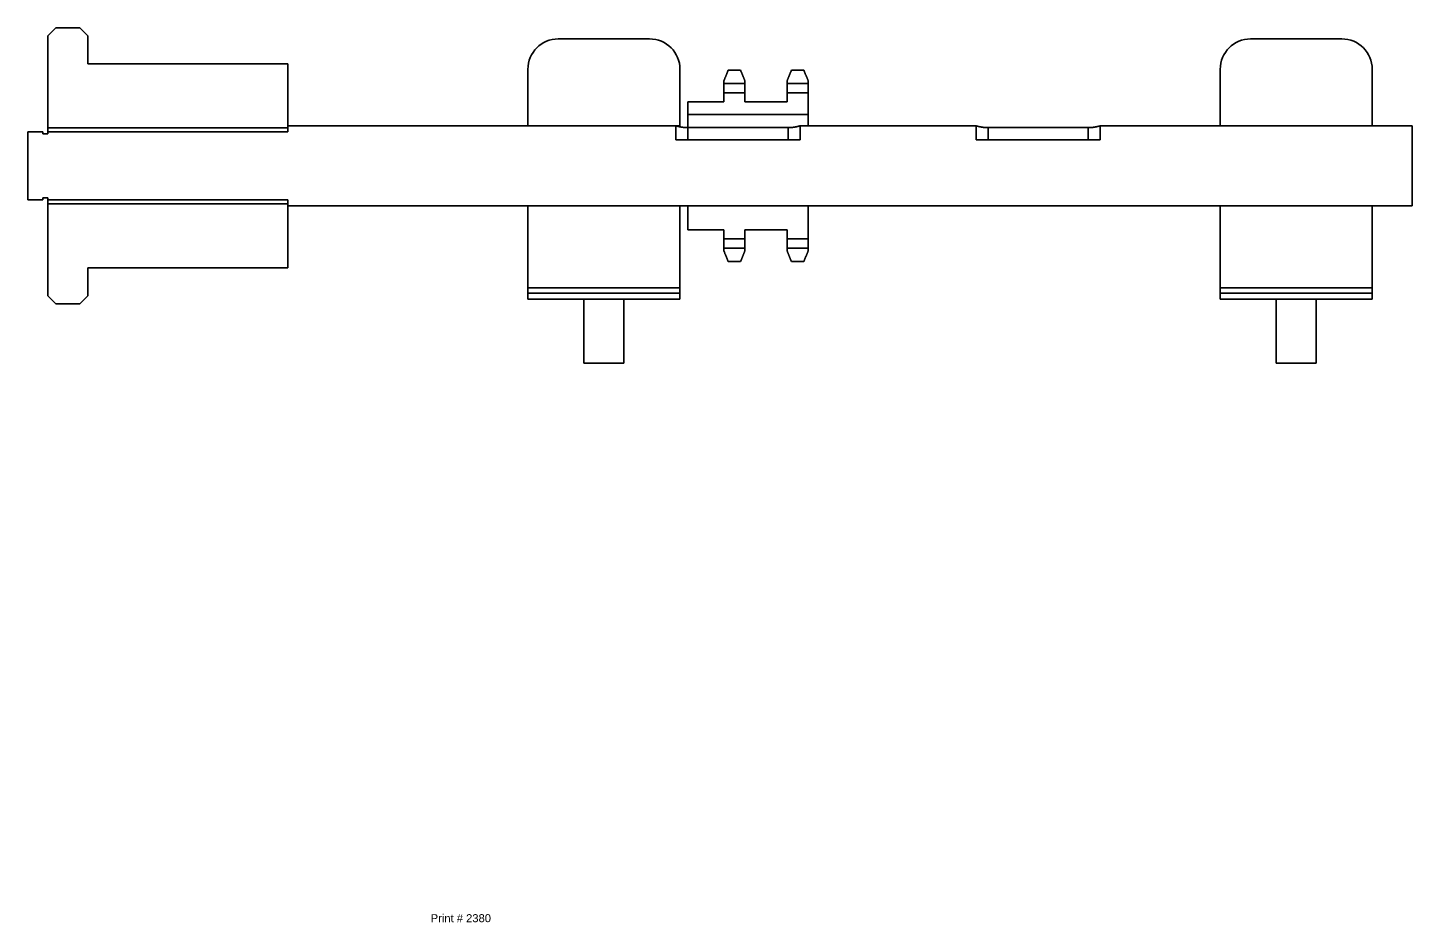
# Model space of a CAD drawing. Header units: millimetres. Extents: x 124 to 803, y 9 to 446.
# Drawn here: x 124.3 to 470.3, y 8.9 to 232.4 of the extents above; entities that cross this region are included whole.
import ezdxf

# ---------------------------------------------------------------- set-up
doc = ezdxf.new("R2010")
doc.units = ezdxf.units.MM
for name, color, linetype, lineweight in [('Symbols', 7, 'Continuous', 25), ('Tangent Edges', 7, 'Continuous', 50), ('Text', 5, 'Continuous', 25), ('Visible Edges', 7, 'Continuous', 50)]:
    doc.layers.add(name, color=color, linetype=linetype, lineweight=lineweight)
doc.styles.add('Current-ISO', font='ARIAL.TTF')

# ---------------------------------------------------------------- blocks, each defined once
blk = doc.blocks.new('PRINT#', base_point=(232.5, 9.98))
at = {"layer": 'Text', "color": 179, "lineweight": 5, "insert": (224.97, 8.94), "char_height": 2, "attachment_point": 7, "line_spacing_factor": 0.860186, "style": 'Current-ISO'}
blk.add_mtext('Print # 2380', dxfattribs=at)

msp = doc.modelspace()

# ---------------------------------------------------------------- linework, layer by layer
at = {"layer": 'Tangent Edges', "linetype": 'Continuous', "lineweight": 35}
for p, q in [((299.3, 221.72), (302.42, 221.72)), ((298.26, 218.44), (298.26, 219.19)), ((298.26, 216.08), (298.26, 218.44)), ((303.46, 218.44), (298.26, 218.44)), ((303.46, 219.19), (303.46, 218.44)), ((303.46, 218.44), (303.46, 216.08)), ((314.06, 218.44), (314.06, 219.19)), ((319.26, 218.44), (314.06, 218.44)), ((314.06, 216.08), (314.06, 218.44)), ((319.26, 219.19), (319.26, 218.44)), ((319.26, 218.44), (319.26, 216.08)), ((289.26, 207.4), (289.26, 204.36)), ((314.26, 207.4), (314.26, 204.36)), ((364.26, 207.4), (364.26, 204.36)), ((364.26, 207.4), (389.26, 207.4)), ((389.26, 207.4), (389.26, 204.36)), ((303.46, 177.28), (298.26, 177.28)), ((303.46, 179.63), (303.46, 177.28)), ((303.46, 177.28), (303.46, 176.53)), ((314.06, 177.28), (314.06, 179.63)), ((314.06, 176.53), (314.06, 177.28)), ((319.26, 177.28), (314.06, 177.28)), ((319.26, 179.63), (319.26, 177.28)), ((319.26, 177.28), (319.26, 176.53)), ((287.26, 166.06), (249.26, 166.06)), ((249.26, 164.56), (249.26, 166.06)), ((287.26, 166.06), (287.26, 164.56)), ((460.26, 166.06), (422.26, 166.06)), ((422.26, 164.56), (422.26, 166.06)), ((460.26, 166.06), (460.26, 164.56))]:
    msp.add_line(p, q, dxfattribs=at).dxf.unprotected_set("ltscale", 0)
for points in [[(298.26, 219.19), (298.3, 219.29), (298.35, 219.39), (298.39, 219.49), (298.43, 219.59), (298.47, 219.69), (298.51, 219.8), (298.55, 219.9), (298.6, 220), (298.64, 220.1), (298.68, 220.21), (298.73, 220.31), (298.77, 220.42), (298.81, 220.52), (298.86, 220.63), (298.9, 220.73), (298.94, 220.84), (298.99, 220.95), (299.03, 221.06), (299.08, 221.17), (299.12, 221.27), (299.17, 221.38), (299.21, 221.49), (299.26, 221.6), (299.3, 221.72)], [(302.42, 221.72), (302.47, 221.6), (302.51, 221.49), (302.56, 221.38), (302.61, 221.27), (302.65, 221.17), (302.69, 221.06), (302.74, 220.95), (302.78, 220.84), (302.83, 220.73), (302.87, 220.63), (302.91, 220.52), (302.96, 220.42), (303, 220.31), (303.04, 220.21), (303.09, 220.1), (303.13, 220), (303.17, 219.9), (303.21, 219.8), (303.26, 219.69), (303.3, 219.59), (303.34, 219.49), (303.38, 219.39), (303.42, 219.29), (303.46, 219.19)], [(286.26, 207.86), (286.27, 207.86), (286.29, 207.85), (286.32, 207.84), (286.37, 207.83), (286.42, 207.81), (286.49, 207.79), (286.58, 207.77), (286.67, 207.74), (286.78, 207.72), (286.89, 207.69), (287.01, 207.66), (287.14, 207.63), (287.28, 207.6), (287.43, 207.57), (287.59, 207.54), (287.76, 207.52), (287.93, 207.49), (288.11, 207.47), (288.3, 207.45), (288.49, 207.43), (288.68, 207.42), (288.88, 207.41), (289.07, 207.4), (289.26, 207.4)], [(314.26, 207.4), (314.45, 207.4), (314.65, 207.41), (314.84, 207.42), (315.04, 207.43), (315.23, 207.45), (315.41, 207.47), (315.6, 207.49), (315.77, 207.52), (315.94, 207.54), (316.1, 207.57), (316.25, 207.6), (316.38, 207.63), (316.51, 207.66), (316.64, 207.69), (316.75, 207.72), (316.86, 207.74), (316.95, 207.77), (317.03, 207.79), (317.1, 207.81), (317.16, 207.83), (317.21, 207.84), (317.24, 207.85), (317.26, 207.86), (317.26, 207.86)], [(389.26, 207.4), (389.45, 207.4), (389.65, 207.41), (389.84, 207.42), (390.04, 207.43), (390.23, 207.45), (390.41, 207.47), (390.6, 207.49), (390.77, 207.52), (390.94, 207.54), (391.1, 207.57), (391.25, 207.6), (391.38, 207.63), (391.51, 207.66), (391.64, 207.69), (391.75, 207.72), (391.86, 207.74), (391.95, 207.77), (392.03, 207.79), (392.1, 207.81), (392.16, 207.83), (392.21, 207.84), (392.24, 207.85), (392.26, 207.86), (392.26, 207.86)]]:
    msp.add_lwpolyline(points, dxfattribs=at).dxf.unprotected_set("ltscale", 0)
at = {"layer": 'Visible Edges', "linetype": 'Continuous', "lineweight": 35}
for p, q in [((131.26, 232.36), (129.26, 230.36)), ((137.26, 232.36), (131.26, 232.36)), ((139.26, 230.36), (137.26, 232.36)), ((129.26, 230.36), (129.26, 207.36)), ((139.26, 223.36), (139.26, 230.36)), ((279.66, 229.56), (256.86, 229.56)), ((452.66, 229.56), (429.86, 229.56)), ((189.26, 223.36), (139.26, 223.36)), ((189.26, 207.36), (189.26, 223.36)), ((249.26, 221.96), (249.26, 207.86)), ((287.26, 207.86), (287.26, 221.96)), ((315.1, 221.72), (318.22, 221.72)), ((422.26, 221.96), (422.26, 207.86)), ((460.26, 207.86), (460.26, 221.96)), ((298.26, 216.08), (298.26, 213.86)), ((303.46, 216.08), (298.26, 216.08)), ((303.46, 213.86), (303.46, 216.08)), ((314.06, 216.08), (314.06, 213.86)), ((319.26, 216.08), (314.06, 216.08)), ((319.26, 210.66), (319.26, 216.08)), ((289.26, 213.86), (289.26, 210.66)), ((298.26, 213.86), (289.26, 213.86)), ((314.06, 213.86), (303.46, 213.86)), ((189.26, 207.86), (189.26, 206.36)), ((286.26, 207.86), (189.26, 207.86)), ((249.26, 207.86), (287.26, 207.86)), ((286.26, 204.36), (286.26, 207.86)), ((287.26, 207.86), (287.26, 207.61)), ((289.26, 207.4), (289.26, 210.66)), ((289.26, 210.66), (319.26, 210.66)), ((317.26, 207.86), (317.26, 204.36)), ((361.26, 207.86), (317.26, 207.86)), ((319.26, 210.66), (319.26, 207.86)), ((361.26, 204.36), (361.26, 207.86)), ((392.26, 207.86), (392.26, 204.36)), ((470.26, 207.86), (392.26, 207.86)), ((422.26, 207.86), (460.26, 207.86)), ((470.26, 187.86), (470.26, 207.86)), ((124.26, 206.36), (124.26, 189.36)), ((128.06, 206.36), (124.26, 206.36)), ((128.06, 205.86), (128.06, 206.36)), ((129.26, 205.86), (128.06, 205.86)), ((129.26, 207.36), (189.26, 207.36)), ((129.26, 207.36), (129.26, 206.36)), ((189.26, 207.36), (129.26, 207.36)), ((129.26, 206.36), (129.26, 205.86)), ((189.26, 206.36), (129.26, 206.36)), ((129.26, 206.36), (189.26, 206.36)), ((189.26, 206.36), (189.26, 207.36)), ((317.26, 204.36), (286.26, 204.36)), ((314.26, 207.4), (289.26, 207.4)), ((289.26, 207.4), (314.26, 207.4)), ((392.26, 204.36), (361.26, 204.36)), ((124.26, 189.36), (128.06, 189.36)), ((128.06, 189.86), (129.26, 189.86)), ((128.06, 189.36), (128.06, 189.86)), ((129.26, 189.86), (129.26, 189.36)), ((129.26, 189.36), (189.26, 189.36)), ((129.26, 189.36), (129.26, 188.36)), ((189.26, 189.36), (129.26, 189.36)), ((129.26, 188.36), (129.26, 165.36)), ((189.26, 188.36), (129.26, 188.36)), ((129.26, 188.36), (189.26, 188.36)), ((189.26, 189.36), (189.26, 187.86)), ((189.26, 188.36), (189.26, 189.36)), ((189.26, 172.36), (189.26, 188.36)), ((189.26, 187.86), (470.26, 187.86)), ((287.26, 187.86), (249.26, 187.86)), ((249.26, 187.86), (249.26, 167.36)), ((287.26, 167.36), (287.26, 187.86)), ((289.26, 187.86), (289.26, 181.86)), ((319.26, 187.86), (289.26, 187.86)), ((319.26, 179.63), (319.26, 187.86)), ((460.26, 187.86), (422.26, 187.86)), ((422.26, 187.86), (422.26, 167.36)), ((460.26, 167.36), (460.26, 187.86)), ((289.26, 181.86), (298.26, 181.86)), ((298.26, 181.86), (298.26, 179.63)), ((303.46, 181.86), (314.06, 181.86)), ((303.46, 179.63), (303.46, 181.86)), ((314.06, 181.86), (314.06, 179.63)), ((298.26, 177.28), (298.26, 179.63)), ((298.26, 179.63), (303.46, 179.63)), ((298.26, 176.53), (298.26, 177.28)), ((314.06, 179.63), (319.26, 179.63)), ((302.42, 174), (299.3, 174)), ((318.22, 174), (315.1, 174)), ((139.26, 172.36), (189.26, 172.36)), ((139.26, 165.36), (139.26, 172.36)), ((249.26, 167.36), (249.26, 166.06)), ((249.26, 167.36), (287.26, 167.36)), ((287.26, 166.06), (287.26, 167.36)), ((422.26, 167.36), (422.26, 166.06)), ((422.26, 167.36), (460.26, 167.36)), ((460.26, 166.06), (460.26, 167.36)), ((129.26, 165.36), (131.26, 163.36)), ((131.26, 163.36), (137.26, 163.36)), ((137.26, 163.36), (139.26, 165.36)), ((249.26, 164.56), (287.26, 164.56)), ((263.26, 164.56), (263.26, 148.56)), ((273.26, 164.56), (273.26, 148.56)), ((422.26, 164.56), (460.26, 164.56)), ((436.26, 164.56), (436.26, 148.56)), ((446.26, 164.56), (446.26, 148.56)), ((270.35, 148.56), (263.26, 148.56)), ((273.26, 148.56), (270.35, 148.56)), ((441.26, 148.56), (436.26, 148.56)), ((446.26, 148.56), (441.26, 148.56))]:
    msp.add_line(p, q, dxfattribs=at).dxf.unprotected_set("ltscale", 0)
for points in [[(314.06, 219.19), (314.1, 219.29), (314.15, 219.39), (314.19, 219.49), (314.23, 219.59), (314.27, 219.69), (314.31, 219.8), (314.35, 219.9), (314.4, 220), (314.44, 220.1), (314.48, 220.21), (314.53, 220.31), (314.57, 220.42), (314.61, 220.52), (314.66, 220.63), (314.7, 220.73), (314.74, 220.84), (314.79, 220.95), (314.83, 221.06), (314.88, 221.17), (314.92, 221.27), (314.97, 221.38), (315.01, 221.49), (315.06, 221.6), (315.1, 221.72)], [(318.22, 221.72), (318.27, 221.6), (318.31, 221.49), (318.36, 221.38), (318.41, 221.27), (318.45, 221.17), (318.49, 221.06), (318.54, 220.95), (318.58, 220.84), (318.63, 220.73), (318.67, 220.63), (318.71, 220.52), (318.76, 220.42), (318.8, 220.31), (318.84, 220.21), (318.89, 220.1), (318.93, 220), (318.97, 219.9), (319.01, 219.8), (319.06, 219.69), (319.1, 219.59), (319.14, 219.49), (319.18, 219.39), (319.22, 219.29), (319.26, 219.19)], [(361.26, 207.86), (361.27, 207.86), (361.29, 207.85), (361.32, 207.84), (361.37, 207.83), (361.42, 207.81), (361.49, 207.79), (361.58, 207.77), (361.67, 207.74), (361.78, 207.72), (361.89, 207.69), (362.01, 207.66), (362.14, 207.63), (362.28, 207.6), (362.43, 207.57), (362.59, 207.54), (362.76, 207.52), (362.93, 207.49), (363.11, 207.47), (363.3, 207.45), (363.49, 207.43), (363.68, 207.42), (363.88, 207.41), (364.07, 207.4), (364.26, 207.4)], [(299.3, 174), (299.26, 174.11), (299.21, 174.23), (299.17, 174.34), (299.12, 174.44), (299.08, 174.55), (299.03, 174.66), (298.99, 174.77), (298.94, 174.88), (298.9, 174.98), (298.86, 175.09), (298.81, 175.2), (298.77, 175.3), (298.73, 175.41), (298.68, 175.51), (298.64, 175.62), (298.6, 175.72), (298.55, 175.82), (298.51, 175.92), (298.47, 176.03), (298.43, 176.13), (298.39, 176.23), (298.35, 176.33), (298.3, 176.43), (298.26, 176.53)], [(303.46, 176.53), (303.42, 176.43), (303.38, 176.33), (303.34, 176.23), (303.3, 176.13), (303.26, 176.03), (303.21, 175.92), (303.17, 175.82), (303.13, 175.72), (303.09, 175.62), (303.04, 175.51), (303, 175.41), (302.96, 175.3), (302.91, 175.2), (302.87, 175.09), (302.83, 174.98), (302.78, 174.88), (302.74, 174.77), (302.69, 174.66), (302.65, 174.55), (302.61, 174.44), (302.56, 174.34), (302.51, 174.23), (302.47, 174.11), (302.42, 174)], [(315.1, 174), (315.06, 174.11), (315.01, 174.23), (314.97, 174.34), (314.92, 174.44), (314.88, 174.55), (314.83, 174.66), (314.79, 174.77), (314.74, 174.88), (314.7, 174.98), (314.66, 175.09), (314.61, 175.2), (314.57, 175.3), (314.53, 175.41), (314.48, 175.51), (314.44, 175.62), (314.4, 175.72), (314.35, 175.82), (314.31, 175.92), (314.27, 176.03), (314.23, 176.13), (314.19, 176.23), (314.15, 176.33), (314.1, 176.43), (314.06, 176.53)], [(319.26, 176.53), (319.22, 176.43), (319.18, 176.33), (319.14, 176.23), (319.1, 176.13), (319.06, 176.03), (319.01, 175.92), (318.97, 175.82), (318.93, 175.72), (318.89, 175.62), (318.84, 175.51), (318.8, 175.41), (318.76, 175.3), (318.71, 175.2), (318.67, 175.09), (318.63, 174.98), (318.58, 174.88), (318.54, 174.77), (318.49, 174.66), (318.45, 174.55), (318.41, 174.44), (318.36, 174.34), (318.31, 174.23), (318.27, 174.11), (318.22, 174)]]:
    msp.add_lwpolyline(points, dxfattribs=at).dxf.unprotected_set("ltscale", 0)
for centre, start, end in [((256.86, 221.96), 90, 180), ((279.66, 221.96), 0, 90), ((429.86, 221.96), 90, 180), ((452.66, 221.96), 0, 90)]:
    msp.add_arc(centre, 7.6, start, end, dxfattribs=at).dxf.unprotected_set("ltscale", 0)

# ---------------------------------------------------------------- block references
at = {"layer": 'Symbols'}
msp.add_blockref('PRINT#', (232.5, 9.98), dxfattribs=at)

doc.saveas('drawing.dxf')
